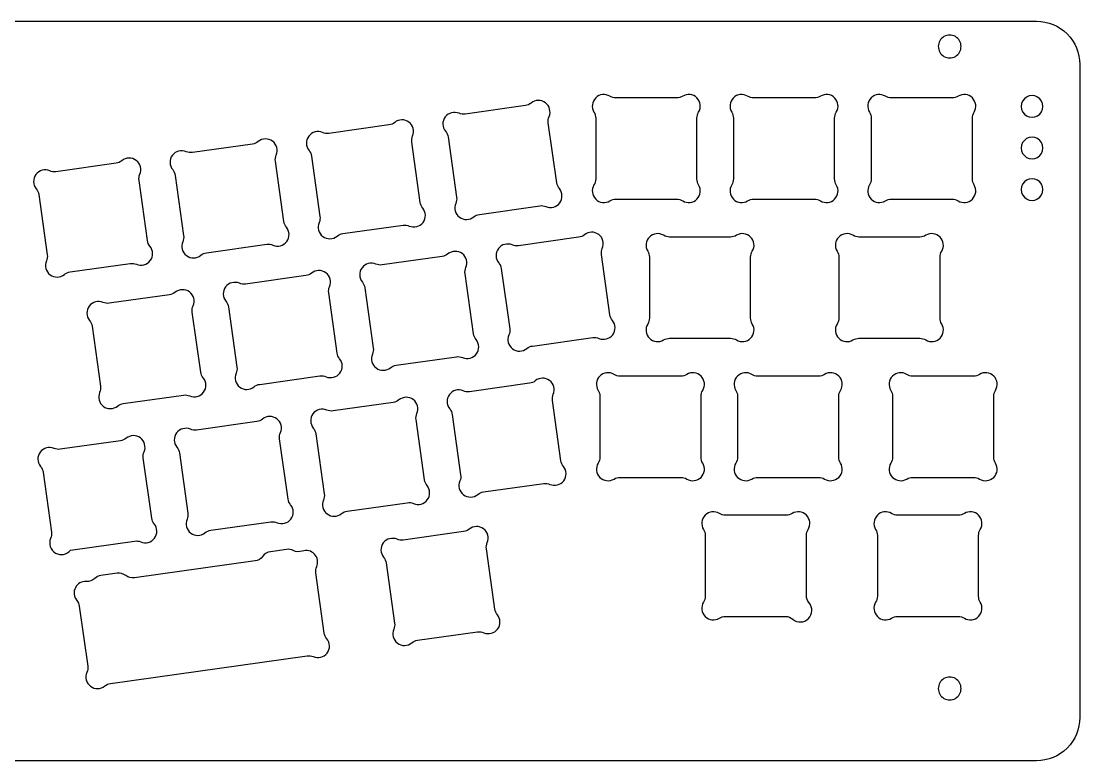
# Model space of a CAD drawing. Extents: x 270 to 563, y 355 to 458.
# Drawn here: x 416.4 to 562.8, y 355.3 to 457.6 of the extents above; entities that cross this region are included whole.
import ezdxf

# ---------------------------------------------------------------- set-up
doc = ezdxf.new("R2010")
doc.units = 0
doc.layers.add('Layer_1', color=7, linetype='CONTINUOUS')

msp = doc.modelspace()

# ---------------------------------------------------------------- linework, layer by layer
at = {"layer": 'Layer_1', "color": 1}
for points in [[(276.19267, 457.58314), (556.79966, 457.58314)], [(526.09368, 446.96783), (517.68366, 446.96783)], [(545.14567, 446.96783), (536.73567, 446.96783)], [(486.12215, 445.90873), (477.79603, 444.72374)], [(495.83868, 444.17275), (495.83868, 435.76081)], [(471.57436, 432.51981), (470.4087, 440.84891)], [(475.42276, 441.56265), (476.60809, 433.23723)], [(448.38877, 440.58581), (440.06149, 439.41544)], [(429.52457, 437.93546), (421.19541, 436.76415)], [(433.85181, 427.22786), (432.68158, 435.55675)], [(418.8168, 433.60709), (419.98757, 425.27953)], [(498.63374, 432.96573), (507.04561, 432.96573)], [(536.73567, 432.96713), (545.14567, 432.96713)], [(540.6686, 427.72763), (532.25673, 427.72763)], [(442.00958, 425.55235), (450.33685, 426.72272)], [(503.26866, 424.93268), (503.26866, 416.52072)], [(423.14455, 422.90082), (431.47264, 424.07122)], [(463.91455, 420.70865), (465.08474, 412.38022)], [(436.89179, 419.73341), (428.56254, 418.56275)], [(506.06361, 413.72553), (514.47837, 413.72553)], [(449.37656, 407.34965), (457.70403, 408.52005)], [(507.61656, 408.48613), (499.20577, 408.48613)], [(430.51235, 404.6994), (438.83955, 405.8691)], [(529.46167, 397.28047), (529.46167, 405.69109)], [(475.99681, 403.169), (477.16758, 394.841405)], [(448.97552, 402.19477), (440.64635, 401.02322)], [(453.30282, 391.48712), (452.13258, 399.81613)], [(430.10976, 399.54333), (421.78235, 398.3721)], [(518.25577, 394.485434), (526.66656, 394.485434)], [(539.68689, 394.485434), (548.09847, 394.485434)], [(480.32471, 392.462869), (488.65175, 393.633214)], [(522.19034, 389.245933), (513.77847, 389.245933)], [(545.99964, 389.245933), (537.5907, 389.245933)], [(510.98367, 386.450586), (510.98367, 378.041326)], [(448.7325, 382.923105), (432.041, 380.576873)], [(513.77902, 375.246533), (522.07429, 375.246533)], [(537.5907, 375.246533), (545.99964, 375.246533)], [(471.18556, 371.941043), (479.51363, 373.111504)], [(556.79966, 355.273396), (276.19267, 355.273396)]]:
    msp.add_lwpolyline(points, dxfattribs=at)
for points in [[(546.37468, 454.08314)], [(557.69168, 445.78914)], [(470.52503, 441.70192)], [(557.69168, 440.03914)], [(451.66145, 439.05993)], [(418.47033, 434.39512)], [(557.69168, 434.28914)], [(517.68366, 432.96713)], [(545.97424, 432.73375)], [(493.48593, 427.68726)], [(529.22828, 425.76114)], [(465.44053, 423.98119)], [(440.16444, 418.20748)], [(445.04958, 418.05725)], [(498.37718, 408.71954)], [(548.92709, 408.71955)], [(475.65032, 403.95705)], [(433.38265, 398.01788)], [(461.46063, 389.811422)], [(468.38342, 385.919988)], [(549.02808, 377.213046)], [(428.73974, 365.97508)], [(546.37468, 365.273395)]]:
    msp.add_lwpolyline(points, close=True, dxfattribs=at)
for points in [[(556.79966, 457.58314), (558.390961, 457.583143), (559.917087, 456.951003), (561.042307, 455.825784)], [(544.011516, 455.449011), (543.523877, 455.167163), (543.223857, 454.646372), (543.22466, 454.08314)], [(545.587824, 455.449011), (545.100184, 455.730859), (544.499156, 455.730859), (544.011516, 455.449011)], [(546.37468, 454.08314), (546.375483, 454.646372), (546.075463, 455.167163), (545.587824, 455.449011)], [(561.042307, 455.825784), (562.167528, 454.700566), (562.79967, 453.174441), (562.79967, 451.58314)], [(543.22466, 454.08314), (543.223857, 453.519908), (543.523877, 452.999117), (544.011516, 452.717269)], [(545.587824, 452.717269), (546.075463, 452.999117), (546.375483, 453.519908), (546.37468, 454.08314)], [(544.011516, 452.717269), (544.499156, 452.435421), (545.100184, 452.435421), (545.587824, 452.717269)], [(562.79967, 451.58314), (562.79967, 451.58314), (562.79967, 361.273395), (562.79967, 361.273395)], [(488.889341, 446.302547), (488.298066, 446.746501), (487.479599, 446.727485), (486.90958, 446.25655)], [(495.838651, 446.96784), (495.315821, 446.445007), (495.219338, 445.632023), (495.60527, 445.00134)], [(497.80515, 447.20123), (497.174465, 447.58716), (496.361481, 447.490672), (495.838651, 446.96784)], [(498.63374, 446.96783), (498.341318, 446.967831), (498.054579, 447.048601), (497.80515, 447.20123)], [(507.04561, 446.96783), (507.04561, 446.96783), (498.63374, 446.96783), (498.63374, 446.96783)], [(507.87418, 447.20123), (507.624757, 447.048604), (507.338025, 446.967835), (507.04561, 446.96783)], [(509.840679, 446.96784), (509.317849, 447.490672), (508.504865, 447.58716), (507.87418, 447.20123)], [(510.07406, 445.00134), (510.459993, 445.632023), (510.363509, 446.445007), (509.840679, 446.96784)], [(514.888635, 446.967766), (514.365827, 446.444935), (514.269351, 445.631972), (514.65527, 445.0013)], [(516.85509, 447.20122), (516.224401, 447.58711), (515.411442, 447.490597), (514.888635, 446.967766)], [(517.68366, 446.96783), (517.391246, 446.967832), (517.104514, 447.048598), (516.85509, 447.20122)], [(526.92225, 447.20122), (526.672826, 447.048598), (526.386094, 446.967832), (526.09368, 446.96783)], [(528.888719, 446.967778), (528.365906, 447.490612), (527.552939, 447.58712), (526.92225, 447.20122)], [(529.12208, 445.0013), (529.508006, 445.631974), (529.411531, 446.444944), (528.888719, 446.967778)], [(533.940604, 446.967803), (533.417782, 446.444964), (533.321309, 445.631978), (533.70725, 445.0013)], [(535.9071, 447.20122), (535.27641, 447.587141), (534.463427, 447.490642), (533.940604, 446.967803)], [(536.73567, 446.96783), (536.443256, 446.967832), (536.156524, 447.048598), (535.9071, 447.20122)], [(545.97424, 447.20122), (545.724816, 447.048598), (545.438084, 446.967832), (545.14567, 446.96783)], [(547.940736, 446.967803), (547.417913, 447.490642), (546.60493, 447.587141), (545.97424, 447.20122)], [(548.17409, 445.0013), (548.560031, 445.631978), (548.463558, 446.444964), (547.940736, 446.967803)], [(555.441672, 447.088183), (554.977569, 446.820233), (554.69167, 446.32504), (554.69167, 445.78914)], [(556.941678, 447.088183), (556.477574, 447.356133), (555.905776, 447.356133), (555.441672, 447.088183)], [(557.69168, 445.78914), (557.69168, 446.32504), (557.405781, 446.820233), (556.941678, 447.088183)], [(476.9428, 444.83807), (476.264012, 445.131304), (475.472706, 444.921216), (475.02876, 444.329902)], [(486.90958, 446.25655), (486.684147, 446.0703), (486.411652, 445.949935), (486.12215, 445.90873)], [(489.39746, 444.38855), (489.690682, 445.067316), (489.480617, 445.858594), (488.889341, 446.302547)], [(554.69167, 445.78914), (554.69167, 445.25324), (554.977569, 444.758047), (555.441672, 444.490097)], [(556.941678, 444.490097), (557.405781, 444.758047), (557.69168, 445.25324), (557.69168, 445.78914)], [(470.0214, 443.617132), (469.431154, 444.062474), (468.612628, 444.045362), (468.04151, 443.57574)], [(475.02876, 444.329902), (474.584815, 443.738588), (474.603882, 442.92009), (475.07488, 442.35009)], [(477.79603, 444.72374), (477.506518, 444.682537), (477.211251, 444.722102), (476.9428, 444.83807)], [(489.28313, 443.53533), (489.241929, 443.824838), (489.281494, 444.120102), (489.39746, 444.38855)], [(495.60527, 445.00134), (495.757903, 444.751912), (495.838676, 444.465173), (495.83868, 444.17275)], [(509.84067, 444.17275), (509.840668, 444.465171), (509.921434, 444.75191), (510.07406, 445.00134)], [(509.84067, 435.76081), (509.84067, 435.76081), (509.84067, 444.17275), (509.84067, 444.17275)], [(514.65527, 445.0013), (514.807906, 444.751866), (514.88868, 444.465119), (514.88868, 444.17269)], [(514.88868, 444.17269), (514.88868, 444.17269), (514.88868, 435.76228), (514.88868, 435.76228)], [(528.88866, 444.17269), (528.888663, 444.46512), (528.96944, 444.751868), (529.12208, 445.0013)], [(528.88866, 435.76228), (528.88866, 435.76228), (528.88866, 444.17269), (528.88866, 444.17269)], [(533.70725, 445.0013), (533.85989, 444.751868), (533.940667, 444.46512), (533.94067, 444.17269)], [(533.94067, 444.17269), (533.94067, 444.17269), (533.94067, 435.76228), (533.94067, 435.76228)], [(547.94067, 444.17269), (547.940673, 444.46512), (548.02145, 444.751868), (548.17409, 445.0013)], [(547.94067, 435.76228), (547.94067, 435.76228), (547.94067, 444.17269), (547.94067, 444.17269)], [(555.441672, 444.490097), (555.905776, 444.222147), (556.477574, 444.222147), (556.941678, 444.490097)], [(458.07143, 442.18008), (457.39331, 442.474838), (456.60154, 442.266539), (456.156262, 441.676237)], [(458.92434, 442.06382), (458.634755, 442.023283), (458.3396, 442.063516), (458.07143, 442.18008)], [(467.25331, 443.22975), (467.25331, 443.22975), (458.92434, 442.06382), (458.92434, 442.06382)], [(468.04151, 443.57574), (467.815655, 443.39002), (467.542894, 443.270288), (467.25331, 443.22975)], [(470.52503, 441.70192), (470.819857, 442.380004), (470.611647, 443.17179), (470.0214, 443.617132)], [(475.07488, 442.35009), (475.261153, 442.124661), (475.38154, 441.852161), (475.42276, 441.56265)], [(490.46785, 435.20997), (490.46785, 435.20997), (489.28313, 443.53533), (489.28313, 443.53533)], [(449.17682, 440.93227), (448.95106, 440.746406), (448.67835, 440.626511), (448.38877, 440.58581)], [(451.156678, 440.974833), (450.566169, 441.419821), (449.747659, 441.402225), (449.17682, 440.93227)], [(451.66145, 439.05993), (451.955868, 439.738187), (451.747186, 440.529844), (451.156678, 440.974833)], [(456.156262, 441.676237), (455.710984, 441.085935), (455.728194, 440.267405), (456.19789, 439.69634)], [(470.4087, 440.84891), (470.368166, 441.138534), (470.408424, 441.433726), (470.52503, 441.70192)], [(555.441672, 441.338183), (554.977569, 441.070233), (554.69167, 440.57504), (554.69167, 440.03914)], [(556.941678, 441.338183), (556.477574, 441.606133), (555.905776, 441.606133), (555.441672, 441.338183)], [(557.69168, 440.03914), (557.69168, 440.57504), (557.405781, 441.070233), (556.941678, 441.338183)], [(439.2085, 439.53124), (438.530253, 439.825614), (437.738636, 439.61692), (437.293666, 439.026431)], [(440.06149, 439.41544), (439.771921, 439.374744), (439.476739, 439.414817), (439.2085, 439.53124)], [(456.19789, 439.69634), (456.383658, 439.470477), (456.503425, 439.197689), (456.54398, 438.90807)], [(554.69167, 440.03914), (554.69167, 439.50324), (554.977569, 439.008047), (555.441672, 438.740097)], [(556.941678, 438.740097), (557.405781, 439.008047), (557.69168, 439.50324), (557.69168, 440.03914)], [(430.31266, 438.28203), (430.086901, 438.09612), (429.814175, 437.976186), (429.52457, 437.93546)], [(432.2926, 438.324767), (431.702036, 438.76975), (430.883474, 438.752081), (430.31266, 438.28203)], [(432.79743, 436.40979), (433.091876, 437.08808), (432.883165, 437.879785), (432.2926, 438.324767)], [(437.293666, 439.026431), (436.848696, 438.435943), (436.866276, 437.617468), (437.33619, 437.04663)], [(451.54561, 438.20691), (451.504921, 438.496492), (451.545008, 438.791686), (451.66145, 439.05993)], [(452.71575, 429.87957), (452.71575, 429.87957), (451.54561, 438.20691), (451.54561, 438.20691)], [(456.54398, 438.90807), (456.54398, 438.90807), (457.71024, 430.57901), (457.71024, 430.57901)], [(555.441672, 438.740097), (555.905776, 438.472147), (556.477574, 438.472147), (556.941678, 438.740097)], [(418.427669, 436.374884), (417.982757, 435.784371), (418.000394, 434.965919), (418.47033, 434.39512)], [(420.34242, 436.87987), (419.664155, 437.174162), (418.87258, 436.965396), (418.427669, 436.374884)], [(421.19541, 436.76415), (420.905849, 436.723429), (420.610666, 436.763474), (420.34242, 436.87987)], [(432.68158, 435.55675), (432.64089, 435.84634), (432.680981, 436.141541), (432.79743, 436.40979)], [(437.33619, 437.04663), (437.522034, 436.820867), (437.641912, 436.548161), (437.6826, 436.25859)], [(437.6826, 436.25859), (437.6826, 436.25859), (438.85273, 427.93126), (438.85273, 427.93126)], [(490.81562, 434.42256), (490.629391, 434.647993), (490.509044, 434.920481), (490.46785, 435.20997)], [(495.60527, 434.93222), (495.219348, 434.301537), (495.315836, 433.488561), (495.838664, 432.965734)], [(495.83868, 435.76081), (495.838676, 435.468387), (495.757903, 435.181648), (495.60527, 434.93222)], [(509.840666, 432.965734), (510.363494, 433.488561), (510.459982, 434.301537), (510.07406, 434.93222)], [(510.07406, 434.93222), (509.921434, 435.18165), (509.840668, 435.468389), (509.84067, 435.76081)], [(514.65527, 434.93367), (514.269351, 434.302998), (514.365827, 433.490035), (514.888635, 432.967204)], [(514.88868, 435.76228), (514.88868, 435.469851), (514.807906, 435.183104), (514.65527, 434.93367)], [(529.12208, 434.93367), (528.96944, 435.183102), (528.888663, 435.46985), (528.88866, 435.76228)], [(528.888719, 432.967192), (529.411531, 433.490026), (529.508006, 434.302996), (529.12208, 434.93367)], [(533.70725, 434.93367), (533.321309, 434.302992), (533.417782, 433.490006), (533.940604, 432.967167)], [(533.94067, 435.76228), (533.940667, 435.46985), (533.85989, 435.183102), (533.70725, 434.93367)], [(548.17409, 434.93367), (548.02145, 435.183102), (547.940673, 435.46985), (547.94067, 435.76228)], [(547.940736, 432.967167), (548.463558, 433.490006), (548.560031, 434.302992), (548.17409, 434.93367)], [(555.441672, 435.588183), (554.977569, 435.320233), (554.69167, 434.82504), (554.69167, 434.28914)], [(556.941678, 435.588183), (556.477574, 435.856133), (555.905776, 435.856133), (555.441672, 435.588183)], [(557.69168, 434.28914), (557.69168, 434.82504), (557.405781, 435.320233), (556.941678, 435.588183)], [(418.47033, 434.39512), (418.656194, 434.169367), (418.776093, 433.896664), (418.8168, 433.60709)], [(490.861561, 432.442841), (491.305509, 433.034096), (491.286516, 433.852535), (490.81562, 434.42256)], [(554.69167, 434.28914), (554.69167, 433.75324), (554.977569, 433.258047), (555.441672, 432.990097)], [(556.941678, 432.990097), (557.405781, 433.258047), (557.69168, 433.75324), (557.69168, 434.28914)], [(471.92034, 431.73157), (471.734617, 431.957437), (471.614888, 432.230213), (471.57436, 432.51981)], [(476.49384, 432.38408), (476.200697, 431.705305), (476.410821, 430.914072), (477.002108, 430.470171)], [(476.60809, 433.23723), (476.649303, 432.947752), (476.609766, 432.652515), (476.49384, 432.38408)], [(479.76927, 430.8641), (479.76927, 430.8641), (488.09438, 432.04903), (488.09438, 432.04903)], [(488.09438, 432.04903), (488.38389, 432.090239), (488.679157, 432.050681), (488.94761, 431.93472)], [(488.94761, 431.93472), (489.626364, 431.641523), (490.417614, 431.851587), (490.861561, 432.442841)], [(495.838664, 432.965734), (496.361491, 432.442906), (497.174467, 432.346418), (497.80515, 432.73234)], [(497.80515, 432.73234), (498.05458, 432.884966), (498.341319, 432.965732), (498.63374, 432.96573)], [(507.04561, 432.96573), (507.338024, 432.965728), (507.624756, 432.884962), (507.87418, 432.73234)], [(507.87418, 432.73234), (508.504863, 432.346418), (509.317839, 432.442906), (509.840666, 432.965734)], [(514.888635, 432.967204), (515.411442, 432.444373), (516.224401, 432.34786), (516.85509, 432.73375)], [(516.85509, 432.73375), (517.104515, 432.886369), (517.391247, 432.967131), (517.68366, 432.96713)], [(517.68366, 432.96713), (517.68366, 432.96713), (526.09368, 432.96713), (526.09368, 432.96713)], [(526.09368, 432.96713), (526.386093, 432.967131), (526.672825, 432.886369), (526.92225, 432.73375)], [(526.92225, 432.73375), (527.552939, 432.34785), (528.365906, 432.444358), (528.888719, 432.967192)], [(533.940604, 432.967167), (534.463427, 432.444328), (535.27641, 432.347829), (535.9071, 432.73375)], [(535.9071, 432.73375), (536.156525, 432.886369), (536.443257, 432.967131), (536.73567, 432.96713)], [(545.14567, 432.96713), (545.438083, 432.967131), (545.724815, 432.886369), (545.97424, 432.73375)], [(545.97424, 432.73375), (546.60493, 432.347829), (547.417913, 432.444328), (547.940736, 432.967167)], [(555.441672, 432.990097), (555.905776, 432.722147), (556.477574, 432.722147), (556.941678, 432.990097)], [(457.71024, 430.57901), (457.750791, 430.289414), (457.710565, 429.994244), (457.594, 429.72606)], [(471.961782, 429.751759), (472.407068, 430.342001), (472.389935, 431.160478), (471.92034, 431.73157)], [(477.002108, 430.470171), (477.593395, 430.02627), (478.411831, 430.045324), (478.98182, 430.51626)], [(478.98182, 430.51626), (479.207256, 430.70252), (479.479759, 430.822893), (479.76927, 430.8641)], [(453.06216, 429.09153), (452.876316, 429.317293), (452.756438, 429.589999), (452.71575, 429.87957)], [(453.104669, 427.111742), (453.549637, 427.702224), (453.532063, 428.520691), (453.06216, 429.09153)], [(457.594, 429.72606), (457.29927, 429.047971), (457.507544, 428.256248), (458.097793, 427.810965)], [(460.86581, 428.19841), (460.86581, 428.19841), (469.19379, 429.36423), (469.19379, 429.36423)], [(469.19379, 429.36423), (469.483371, 429.404768), (469.778522, 429.364539), (470.04669, 429.24798)], [(470.04669, 429.24798), (470.724775, 428.953248), (471.516496, 429.161516), (471.961782, 429.751759)], [(438.85273, 427.93126), (438.893422, 427.641679), (438.853339, 427.346485), (438.7369, 427.07824)], [(458.097793, 427.810965), (458.688042, 427.365682), (459.506522, 427.382824), (460.07761, 427.85243)], [(460.07761, 427.85243), (460.303466, 428.038146), (460.576227, 428.157875), (460.86581, 428.19841)], [(493.48593, 427.68726), (493.48593, 427.68726), (485.1574, 426.5168), (485.1574, 426.5168)], [(494.27394, 428.03367), (494.048186, 427.847831), (493.77549, 427.727954), (493.48593, 427.68726)], [(496.253866, 428.076073), (495.663381, 428.521144), (494.844829, 428.503613), (494.27394, 428.03367)], [(496.7584, 426.16104), (497.052939, 426.839279), (496.844351, 427.631002), (496.253866, 428.076073)], [(503.268751, 427.727698), (502.745914, 427.204888), (502.649403, 426.391921), (503.0353, 425.76123)], [(505.23523, 427.96105), (504.604558, 428.346979), (503.791587, 428.250508), (503.268751, 427.727698)], [(506.06385, 427.72763), (505.771416, 427.727631), (505.484665, 427.808408), (505.23523, 427.96105)], [(514.47472, 427.72763), (514.47472, 427.72763), (506.06385, 427.72763), (506.06385, 427.72763)], [(515.30326, 427.96101), (515.053844, 427.808397), (514.767123, 427.727634), (514.47472, 427.72763)], [(517.269753, 427.727575), (516.746935, 428.250419), (515.933953, 428.346925), (515.30326, 427.96101)], [(517.50309, 425.76107), (517.889037, 426.391744), (517.792572, 427.204731), (517.269753, 427.727575)], [(529.461661, 427.72764), (528.938831, 427.204807), (528.842348, 426.391823), (529.22828, 425.76114)], [(531.42816, 427.96103), (530.797475, 428.34696), (529.984491, 428.250472), (529.461661, 427.72764)], [(532.25673, 427.72763), (531.964315, 427.727635), (531.677583, 427.808404), (531.42816, 427.96103)], [(541.49717, 427.96103), (541.247747, 427.808404), (540.961015, 427.727635), (540.6686, 427.72763)], [(543.463671, 427.727658), (542.940836, 428.250485), (542.127851, 428.346965), (541.49717, 427.96103)], [(543.69707, 425.76116), (544.082997, 426.391846), (543.986506, 427.20483), (543.463671, 427.727658)], [(434.19817, 426.43988), (434.012354, 426.665631), (433.892494, 426.938315), (433.85181, 427.22786)], [(434.240567, 424.460075), (434.685576, 425.050535), (434.668048, 425.869012), (434.19817, 426.43988)], [(438.7369, 427.07824), (438.442482, 426.399983), (438.651164, 425.608326), (439.241673, 425.163337)], [(450.33685, 426.72272), (450.626421, 426.763421), (450.921608, 426.723351), (451.18985, 426.60693)], [(451.18985, 426.60693), (451.868094, 426.312564), (452.659702, 426.521259), (453.104669, 427.111742)], [(482.389554, 426.12769), (481.944603, 425.537144), (481.962262, 424.718626), (482.43227, 424.14782)], [(484.30444, 426.63259), (483.626159, 426.926972), (482.834506, 426.718236), (482.389554, 426.12769)], [(485.1574, 426.5168), (484.867842, 426.476106), (484.57267, 426.516176), (484.30444, 426.63259)], [(496.64244, 425.3079), (496.601766, 425.597532), (496.641895, 425.892772), (496.7584, 426.16104)], [(419.98757, 425.27953), (420.028276, 424.989976), (419.98822, 424.694804), (419.87182, 424.42657)], [(439.241673, 425.163337), (439.832181, 424.718349), (440.650691, 424.735945), (441.22153, 425.2059)], [(441.22153, 425.2059), (441.447291, 425.39176), (441.720002, 425.511652), (442.00958, 425.55235)], [(474.62084, 425.03596), (474.62084, 425.03596), (466.29355, 423.86541), (466.29355, 423.86541)], [(475.40886, 425.38242), (475.183109, 425.196561), (474.910409, 425.076666), (474.62084, 425.03596)], [(477.388669, 425.425042), (476.798156, 425.869988), (475.979676, 425.852368), (475.40886, 425.38242)], [(477.89356, 423.51022), (478.18791, 424.188482), (477.979181, 424.980096), (477.388669, 425.425042)], [(497.81197, 416.9798), (497.81197, 416.9798), (496.64244, 425.3079), (496.64244, 425.3079)], [(503.0353, 425.76123), (503.187908, 425.511809), (503.268664, 425.225084), (503.26866, 424.93268)], [(517.26967, 424.93245), (517.269671, 425.224884), (517.350448, 425.511635), (517.50309, 425.76107)], [(517.26967, 416.52438), (517.26967, 416.52438), (517.26967, 424.93245), (517.26967, 424.93245)], [(529.22828, 425.76114), (529.380906, 425.51171), (529.461672, 425.224971), (529.46167, 424.93255)], [(529.46167, 424.93255), (529.46167, 424.93255), (529.46167, 416.52095), (529.46167, 416.52095)], [(543.46368, 424.93257), (543.463678, 425.224991), (543.544444, 425.51173), (543.69707, 425.76116)], [(543.46368, 416.52061), (543.46368, 416.52061), (543.46368, 424.93257), (543.46368, 424.93257)], [(419.87182, 424.42657), (419.577496, 423.748315), (419.78623, 422.956727), (420.376728, 422.51179)], [(431.47264, 424.07122), (431.762234, 424.11192), (432.057443, 424.071836), (432.3257, 423.95539)], [(432.3257, 423.95539), (433.003928, 423.660972), (433.795559, 423.869615), (434.240567, 424.460075)], [(458.524781, 422.773538), (457.934282, 423.218595), (457.115727, 423.201042), (456.54485, 422.73108)], [(463.525746, 423.4764), (463.080777, 422.885942), (463.09832, 422.067499), (463.56818, 421.49665)], [(465.44053, 423.98119), (464.762301, 424.275541), (463.970715, 424.066857), (463.525746, 423.4764)], [(466.29355, 423.86541), (466.003973, 423.824702), (465.708779, 423.864768), (465.44053, 423.98119)], [(477.7778, 422.65722), (477.737089, 422.946788), (477.777149, 423.241975), (477.89356, 423.51022)], [(482.43227, 424.14782), (482.618167, 423.922054), (482.738088, 423.649324), (482.7788, 423.35972)], [(482.7788, 423.35972), (482.7788, 423.35972), (483.94958, 415.03111), (483.94958, 415.03111)], [(420.376728, 422.51179), (420.967225, 422.066854), (421.785683, 422.084461), (422.3565, 422.55438)], [(422.3565, 422.55438), (422.582262, 422.740237), (422.854973, 422.860125), (423.14455, 422.90082)], [(455.75681, 422.38465), (455.75681, 422.38465), (447.42835, 421.21419), (447.42835, 421.21419)], [(456.54485, 422.73108), (456.31909, 422.545229), (456.046383, 422.425344), (455.75681, 422.38465)], [(459.02936, 420.85851), (459.323886, 421.536758), (459.11528, 422.32848), (458.524781, 422.773538)], [(478.94854, 414.32983), (478.94854, 414.32983), (477.7778, 422.65722), (477.7778, 422.65722)], [(439.659701, 420.122406), (439.069194, 420.567407), (438.250676, 420.549818), (437.67983, 420.07986)], [(444.660612, 420.825117), (444.215658, 420.23463), (444.233244, 419.41617), (444.70315, 418.84534)], [(446.57541, 421.32997), (445.897163, 421.624315), (445.105566, 421.415604), (444.660612, 420.825117)], [(447.42835, 421.21419), (447.1388, 421.173497), (446.843635, 421.213563), (446.57541, 421.32997)], [(458.91341, 420.0054), (458.872738, 420.295022), (458.912864, 420.59025), (459.02936, 420.85851)], [(463.56818, 421.49665), (463.754003, 421.270894), (463.873866, 420.998203), (463.91455, 420.70865)], [(427.70953, 418.67855), (427.031221, 418.972961), (426.239525, 418.764207), (425.794575, 418.173614)], [(437.67983, 420.07986), (437.454072, 419.894001), (437.181365, 419.77411), (436.89179, 419.73341)], [(440.16444, 418.20748), (440.458878, 418.885736), (440.250209, 419.677405), (439.659701, 420.122406)], [(444.70315, 418.84534), (444.88901, 418.619566), (445.008895, 418.34684), (445.04958, 418.05725)], [(460.08299, 411.67683), (460.08299, 411.67683), (458.91341, 420.0054), (458.91341, 420.0054)], [(425.794575, 418.173614), (425.349624, 417.583021), (425.367342, 416.764457), (425.83743, 416.19367)], [(428.56254, 418.56275), (428.272965, 418.52205), (427.977775, 418.562123), (427.70953, 418.67855)], [(440.04859, 417.35443), (440.007898, 417.644023), (440.047989, 417.939228), (440.16444, 418.20748)], [(441.2188, 409.02569), (441.2188, 409.02569), (440.04859, 417.35443), (440.04859, 417.35443)], [(445.04958, 418.05725), (445.04958, 418.05725), (446.21976, 409.72862), (446.21976, 409.72862)], [(425.83743, 416.19367), (426.023358, 415.967917), (426.14331, 415.69519), (426.18405, 415.40558)], [(498.15831, 416.19176), (497.972491, 416.41753), (497.852638, 416.690236), (497.81197, 416.9798)], [(498.200711, 414.212084), (498.64565, 414.802519), (498.628122, 415.620917), (498.15831, 416.19176)], [(503.26866, 416.52072), (503.268662, 416.228287), (503.187888, 415.941536), (503.03525, 415.6921)], [(517.50377, 415.69462), (517.350687, 415.944316), (517.269666, 416.231494), (517.26967, 416.52438)], [(529.46167, 416.52095), (529.461668, 416.228484), (529.380873, 415.941703), (529.2282, 415.69225)], [(543.69707, 415.69202), (543.544444, 415.94145), (543.463678, 416.228189), (543.46368, 416.52061)], [(426.18405, 415.40558), (426.18405, 415.40558), (427.3554, 407.07811), (427.3554, 407.07811)], [(483.94958, 415.03111), (483.990288, 414.741533), (483.950222, 414.446339), (483.8338, 414.17809)], [(503.03525, 415.6921), (502.649311, 415.061428), (502.745777, 414.248449), (503.26859, 413.725607)], [(517.27206, 413.727956), (517.794429, 414.251228), (517.89022, 415.064273), (517.50377, 415.69462)], [(529.2282, 415.69225), (528.842222, 415.061595), (528.938646, 414.248604), (529.461438, 413.725733)], [(543.463676, 413.725534), (543.986504, 414.248361), (544.082992, 415.061337), (543.69707, 415.69202)], [(479.29503, 413.54179), (479.109157, 413.767544), (478.989251, 414.040251), (478.94854, 414.32983)], [(479.337738, 411.562014), (479.782642, 412.15254), (479.764986, 412.971), (479.29503, 413.54179)], [(483.8338, 414.17809), (483.539441, 413.499826), (483.748166, 412.708205), (484.338681, 412.263255)], [(487.10654, 412.65236), (487.10654, 412.65236), (495.4331, 413.82295), (495.4331, 413.82295)], [(495.4331, 413.82295), (495.722638, 413.863658), (496.017795, 413.823613), (496.28602, 413.70723)], [(496.28602, 413.70723), (496.964238, 413.412942), (497.755771, 413.621648), (498.200711, 414.212084)], [(503.26859, 413.725607), (503.791403, 413.202766), (504.604377, 413.106255), (505.23507, 413.49216)], [(505.23507, 413.49216), (505.484487, 413.64477), (505.771208, 413.725529), (506.06361, 413.72553)], [(514.47837, 413.72553), (514.770329, 413.725532), (515.056634, 413.645021), (515.3058, 413.49285)], [(515.3058, 413.49285), (515.936814, 413.107489), (516.749692, 413.204685), (517.27206, 413.727956)], [(529.461438, 413.725733), (529.98423, 413.202863), (530.797207, 413.106316), (531.42792, 413.4922)], [(531.42792, 413.4922), (531.677327, 413.644787), (531.964029, 413.725532), (532.25641, 413.72553)], [(532.25641, 413.72553), (532.25641, 413.72553), (540.6686, 413.72553), (540.6686, 413.72553)], [(540.6686, 413.72553), (540.961021, 413.725532), (541.24776, 413.644766), (541.49719, 413.49214)], [(541.49719, 413.49214), (542.127873, 413.106218), (542.940849, 413.202706), (543.463676, 413.725534)], [(460.42932, 410.88878), (460.243503, 411.114554), (460.123653, 411.387264), (460.08299, 411.67683)], [(464.96887, 411.52715), (464.674396, 410.84886), (464.883089, 410.057136), (465.473656, 409.612137)], [(465.08474, 412.38022), (465.125429, 412.090619), (465.085331, 411.795406), (464.96887, 411.52715)], [(477.42298, 411.057), (478.101253, 410.76271), (478.892834, 410.971488), (479.337738, 411.562014)], [(484.338681, 412.263255), (484.929196, 411.818304), (485.747683, 411.835926), (486.3185, 412.30588)], [(486.3185, 412.30588), (486.544255, 412.491749), (486.816962, 412.611651), (487.10654, 412.65236)], [(460.471698, 408.909073), (460.916661, 409.499509), (460.899142, 410.317926), (460.42932, 410.88878)], [(467.45362, 409.65486), (467.679371, 409.840762), (467.952087, 409.960692), (468.24168, 410.00142)], [(468.24168, 410.00142), (468.24168, 410.00142), (476.57003, 411.1727), (476.57003, 411.1727)], [(476.57003, 411.1727), (476.859576, 411.21342), (477.154744, 411.173382), (477.42298, 411.057)], [(441.56518, 408.23767), (441.37935, 408.46343), (441.259483, 408.736129), (441.2188, 409.02569)], [(446.10391, 408.87559), (445.809463, 408.197333), (446.018128, 407.405657), (446.608639, 406.960651)], [(446.21976, 409.72862), (446.260448, 409.439034), (446.220357, 409.143836), (446.10391, 408.87559)], [(457.70403, 408.52005), (457.993576, 408.560744), (458.288737, 408.520682), (458.55696, 408.40428)], [(458.55696, 408.40428), (459.235177, 408.109953), (460.026735, 408.318636), (460.471698, 408.909073)], [(465.473656, 409.612137), (466.064222, 409.167138), (466.882799, 409.184801), (467.45362, 409.65486)], [(498.37718, 408.71954), (497.746499, 409.105486), (496.933506, 409.00901), (496.410666, 408.48618)], [(499.20577, 408.48613), (498.913347, 408.486134), (498.626608, 408.566907), (498.37718, 408.71954)], [(508.44515, 408.71954), (508.195722, 408.566907), (507.908983, 408.486134), (507.61656, 408.48613)], [(510.411664, 408.48618), (509.888824, 409.00901), (509.075831, 409.105486), (508.44515, 408.71954)], [(517.42718, 408.71954), (516.796499, 409.105486), (515.983506, 409.00901), (515.460666, 408.48618)], [(518.25577, 408.48613), (517.963347, 408.486134), (517.676608, 408.566907), (517.42718, 408.71954)], [(527.49515, 408.71954), (527.245722, 408.566907), (526.958983, 408.486134), (526.66656, 408.48613)], [(529.461664, 408.48618), (528.938824, 409.00901), (528.125831, 409.105486), (527.49515, 408.71954)], [(538.85824, 408.71955), (538.227572, 409.105464), (537.414616, 409.008991), (536.891785, 408.486191)], [(539.68689, 408.48613), (539.394446, 408.486126), (539.107684, 408.566903), (538.85824, 408.71955)], [(548.92709, 408.71955), (548.677655, 408.566908), (548.390904, 408.486131), (548.09847, 408.48613)], [(550.893585, 408.486228), (550.370739, 409.009036), (549.557759, 409.105495), (548.92709, 408.71955)], [(427.3554, 407.07811), (427.396123, 406.788584), (427.356099, 406.493435), (427.23974, 406.22521)], [(441.607576, 406.257801), (442.052619, 406.848274), (442.035091, 407.66679), (441.56518, 408.23767)], [(448.58852, 407.0032), (448.814278, 407.189059), (449.086985, 407.30895), (449.37656, 407.34965)], [(486.70469, 407.49636), (486.70469, 407.49636), (478.37565, 406.32591), (478.37565, 406.32591)], [(487.49277, 407.84281), (487.267001, 407.656945), (486.994279, 407.537053), (486.70469, 407.49636)], [(489.472689, 407.885328), (488.882179, 408.330362), (488.063631, 408.312784), (487.49277, 407.84281)], [(489.97734, 405.97033), (490.271835, 406.648586), (490.0632, 407.440293), (489.472689, 407.885328)], [(496.410666, 408.48618), (495.887826, 407.96335), (495.791336, 407.150358), (496.17727, 406.51967)], [(510.64506, 406.51967), (511.030994, 407.150358), (510.934504, 407.96335), (510.411664, 408.48618)], [(515.460666, 408.48618), (514.937826, 407.96335), (514.841336, 407.150358), (515.22727, 406.51967)], [(526.66656, 408.48613), (526.66656, 408.48613), (518.25577, 408.48613), (518.25577, 408.48613)], [(529.69506, 406.51967), (530.080994, 407.150358), (529.984504, 407.96335), (529.461664, 408.48618)], [(536.891785, 408.486191), (536.368955, 407.963391), (536.272433, 407.150441), (536.65831, 406.51975)], [(548.09847, 408.48613), (548.09847, 408.48613), (539.68689, 408.48613), (539.68689, 408.48613)], [(551.12705, 406.51975), (551.512949, 407.150447), (551.416431, 407.96342), (550.893585, 408.486228)], [(427.23974, 406.22521), (426.945521, 405.546985), (427.154277, 404.755494), (427.744719, 404.310598)], [(438.83955, 405.8691), (439.129154, 405.90978), (439.424367, 405.869672), (439.69262, 405.7532)], [(439.69262, 405.7532), (440.370853, 405.458717), (441.162533, 405.667329), (441.607576, 406.257801)], [(446.608639, 406.960651), (447.199149, 406.515646), (448.017673, 406.533236), (448.58852, 407.0032)], [(470.607776, 405.233759), (470.017344, 405.678764), (469.198897, 405.661269), (468.62802, 405.19144)], [(475.607685, 405.936936), (475.162702, 405.346405), (475.180328, 404.527877), (475.65032, 403.95705)], [(477.52261, 406.44174), (476.844339, 406.736164), (476.052668, 406.527467), (475.607685, 405.936936)], [(478.37565, 406.32591), (478.086062, 406.285214), (477.790861, 406.325298), (477.52261, 406.44174)], [(489.86143, 405.11729), (489.820759, 405.406885), (489.860871, 405.702087), (489.97734, 405.97033)], [(496.17727, 406.51967), (496.329894, 406.270243), (496.41066, 405.983507), (496.41066, 405.69109)], [(496.41066, 405.69109), (496.41066, 405.69109), (496.41066, 397.28047), (496.41066, 397.28047)], [(510.41167, 405.69109), (510.41167, 405.983507), (510.492436, 406.270243), (510.64506, 406.51967)], [(510.41167, 397.28047), (510.41167, 397.28047), (510.41167, 405.69109), (510.41167, 405.69109)], [(515.22727, 406.51967), (515.379894, 406.270243), (515.46066, 405.983507), (515.46066, 405.69109)], [(515.46066, 405.69109), (515.46066, 405.69109), (515.46066, 397.28047), (515.46066, 397.28047)], [(529.46167, 405.69109), (529.46167, 405.983507), (529.542436, 406.270243), (529.69506, 406.51967)], [(536.65831, 406.51975), (536.810918, 406.270329), (536.891674, 405.983604), (536.89167, 405.6912)], [(536.89167, 405.6912), (536.89167, 405.6912), (536.89167, 397.28037), (536.89167, 397.28037)], [(550.89366, 405.6912), (550.893665, 405.983607), (550.974431, 406.270332), (551.12705, 406.51975)], [(550.89366, 397.28037), (550.89366, 397.28037), (550.89366, 405.6912), (550.89366, 405.6912)], [(427.744719, 404.310598), (428.335162, 403.865703), (429.153532, 403.883261), (429.72435, 404.35307)], [(429.72435, 404.35307), (429.95011, 404.538879), (430.222801, 404.658728), (430.51235, 404.6994)], [(467.84002, 404.84513), (467.84002, 404.84513), (459.51269, 403.67559), (459.51269, 403.67559)], [(468.62802, 405.19144), (468.402257, 405.005638), (468.129567, 404.885796), (467.84002, 404.84513)], [(471.11245, 403.31894), (471.406845, 403.997153), (471.198209, 404.788753), (470.607776, 405.233759)], [(491.03099, 396.789802), (491.03099, 396.789802), (489.86143, 405.11729), (489.86143, 405.11729)], [(451.743599, 402.584196), (451.153006, 403.029181), (450.334414, 403.01148), (449.76361, 402.54138)], [(456.744696, 403.286854), (456.299662, 402.696365), (456.317213, 401.87784), (456.78715, 401.30697)], [(458.65966, 403.79149), (457.981417, 404.08597), (457.18973, 403.877343), (456.744696, 403.286854)], [(459.51269, 403.67559), (459.223099, 403.634918), (458.927901, 403.675026), (458.65966, 403.79149)], [(470.99662, 402.46592), (470.955928, 402.755501), (470.996011, 403.050695), (471.11245, 403.31894)], [(475.65032, 403.95705), (475.836195, 403.731294), (475.9561, 403.458583), (475.99681, 403.169)], [(439.79338, 401.13891), (439.115114, 401.433183), (438.32355, 401.224403), (437.878652, 400.63389)], [(449.76361, 402.54138), (449.537856, 402.355455), (449.265129, 402.235507), (448.97552, 402.19477)], [(452.24844, 400.66917), (452.542909, 401.347476), (452.334191, 402.139211), (451.743599, 402.584196)], [(456.78715, 401.30697), (456.973006, 401.081201), (457.092891, 400.808483), (457.13358, 400.5189)], [(472.16672, 394.139013), (472.16672, 394.139013), (470.99662, 402.46592), (470.99662, 402.46592)], [(430.89779, 399.88988), (430.672046, 399.703987), (430.399342, 399.584061), (430.10976, 399.54333)], [(432.877607, 399.932675), (432.287054, 400.377576), (431.468567, 400.359884), (430.89779, 399.88988)], [(433.38265, 398.01788), (433.676953, 398.696169), (433.468161, 399.487774), (432.877607, 399.932675)], [(437.878652, 400.63389), (437.433753, 400.043376), (437.451396, 399.224932), (437.92133, 398.65414)], [(440.64635, 401.02322), (440.356798, 400.982493), (440.061623, 401.022528), (439.79338, 401.13891)], [(452.13258, 399.81613), (452.091893, 400.10572), (452.131988, 400.400922), (452.24844, 400.66917)], [(457.13358, 400.5189), (457.13358, 400.5189), (458.30377, 392.190306), (458.30377, 392.190306)], [(420.92938, 398.4878), (420.251112, 398.782079), (419.459542, 398.5733), (419.014641, 397.982782)], [(421.78235, 398.3721), (421.492797, 398.331376), (421.197622, 398.371415), (420.92938, 398.4878)], [(437.92133, 398.65414), (438.107192, 398.42839), (438.227091, 398.15569), (438.2678, 397.86612)], [(419.014641, 397.982782), (418.569741, 397.392264), (418.587388, 396.573814), (419.05733, 396.003023)], [(433.26695, 397.16489), (433.226222, 397.454449), (433.266261, 397.749632), (433.38265, 398.01788)], [(434.43836, 388.836212), (434.43836, 388.836212), (433.26695, 397.16489), (433.26695, 397.16489)], [(438.2678, 397.86612), (438.2678, 397.86612), (439.43856, 389.538742), (439.43856, 389.538742)], [(491.37728, 396.001822), (491.191489, 396.227581), (491.071654, 396.500265), (491.03099, 396.789802)], [(496.41066, 397.28047), (496.41066, 396.988054), (496.329893, 396.70132), (496.17727, 396.451894)], [(510.64506, 396.451894), (510.492437, 396.70132), (510.41167, 396.988054), (510.41167, 397.28047)], [(515.46066, 397.28047), (515.46066, 396.988054), (515.379893, 396.70132), (515.22727, 396.451894)], [(529.69506, 396.451894), (529.542437, 396.70132), (529.46167, 396.988054), (529.46167, 397.28047)], [(536.89167, 397.28037), (536.891674, 396.987966), (536.810918, 396.701241), (536.65831, 396.45182)], [(551.12705, 396.45182), (550.974431, 396.701238), (550.893665, 396.987963), (550.89366, 397.28037)], [(419.05733, 396.003023), (419.243192, 395.777273), (419.363091, 395.504574), (419.4038, 395.215004)], [(491.419586, 394.02207), (491.864593, 394.612499), (491.847103, 395.430942), (491.37728, 396.001822)], [(496.17727, 396.451894), (495.791344, 395.821206), (495.887838, 395.008221), (496.410676, 394.485395)], [(510.411654, 394.485395), (510.934492, 395.008221), (511.030986, 395.821206), (510.64506, 396.451894)], [(515.22727, 396.451894), (514.841344, 395.821206), (514.937838, 395.008221), (515.460676, 394.485395)], [(529.461654, 394.485395), (529.984492, 395.008221), (530.080986, 395.821206), (529.69506, 396.451894)], [(536.65831, 396.45182), (536.272424, 395.821129), (536.368941, 395.008172), (536.891774, 394.485367)], [(550.893596, 394.48533), (551.416445, 395.008143), (551.512959, 395.821123), (551.12705, 396.45182)], [(419.4038, 395.215004), (419.4038, 395.215004), (420.57453, 386.887667), (420.57453, 386.887667)], [(472.51317, 393.350935), (472.327305, 393.576704), (472.207413, 393.849425), (472.16672, 394.139013)], [(477.05186, 393.988486), (476.757551, 393.310217), (476.966313, 392.518626), (477.556834, 392.073708)], [(477.16758, 394.841405), (477.208288, 394.551867), (477.168243, 394.256711), (477.05186, 393.988486)], [(489.50477, 393.517403), (490.18298, 393.223008), (490.974579, 393.431641), (491.419586, 394.02207)], [(496.410676, 394.485395), (496.933513, 393.962568), (497.7465, 393.866092), (498.37718, 394.252032)], [(498.37718, 394.252032), (498.626609, 394.404662), (498.913348, 394.485433), (499.20577, 394.485434)], [(499.20577, 394.485434), (499.20577, 394.485434), (507.61656, 394.485434), (507.61656, 394.485434)], [(507.61656, 394.485434), (507.908982, 394.485433), (508.195721, 394.404662), (508.44515, 394.252032)], [(508.44515, 394.252032), (509.07583, 393.866092), (509.888817, 393.962568), (510.411654, 394.485395)], [(515.460676, 394.485395), (515.983513, 393.962568), (516.7965, 393.866092), (517.42718, 394.252032)], [(517.42718, 394.252032), (517.676609, 394.404662), (517.963348, 394.485433), (518.25577, 394.485434)], [(526.66656, 394.485434), (526.958982, 394.485433), (527.245721, 394.404662), (527.49515, 394.252032)], [(527.49515, 394.252032), (528.12583, 393.866092), (528.938817, 393.962568), (529.461654, 394.485395)], [(536.891774, 394.485367), (537.414607, 393.962563), (538.22757, 393.86609), (538.85824, 394.252011)], [(538.85824, 394.252011), (539.107684, 394.404659), (539.394446, 394.485437), (539.68689, 394.485434)], [(548.09847, 394.485434), (548.390904, 394.485432), (548.677655, 394.404654), (548.92709, 394.252011)], [(548.92709, 394.252011), (549.55776, 393.866059), (550.370747, 393.962517), (550.893596, 394.48533)], [(472.555776, 391.371148), (473.000715, 391.961653), (472.983101, 392.780119), (472.51317, 393.350935)], [(479.53662, 392.116387), (479.762389, 392.302266), (480.035114, 392.422169), (480.32471, 392.462869)], [(488.65175, 393.633214), (488.941329, 393.673912), (489.236524, 393.633835), (489.50477, 393.517403)], [(453.64916, 390.699149), (453.463353, 390.9249), (453.3435, 391.197581), (453.30282, 391.48712)], [(458.18791, 391.337274), (457.893466, 390.659007), (458.102147, 389.867324), (458.692673, 389.422327)], [(458.30377, 392.190306), (458.344455, 391.900718), (458.304361, 391.605519), (458.18791, 391.337274)], [(461.46063, 389.811422), (461.46063, 389.811422), (469.78806, 390.981994), (469.78806, 390.981994)], [(469.78806, 390.981994), (470.077601, 391.022693), (470.372758, 390.982637), (470.64098, 390.866244)], [(470.64098, 390.866244), (471.319238, 390.571911), (472.110837, 390.780644), (472.555776, 391.371148)], [(477.556834, 392.073708), (478.147355, 391.62879), (478.965821, 391.646434), (479.53662, 392.116387)], [(439.43856, 389.538742), (439.479267, 389.249186), (439.439211, 388.954012), (439.32281, 388.685776)], [(453.691538, 388.719361), (454.136543, 389.309814), (454.119024, 390.12828), (453.64916, 390.699149)], [(460.67257, 389.464934), (460.898329, 389.65081), (461.171044, 389.770715), (461.46063, 389.811422)], [(512.94998, 389.479277), (512.319273, 389.865168), (511.506296, 389.768632), (510.983498, 389.24577)], [(513.77847, 389.245933), (513.486088, 389.245935), (513.199386, 389.326685), (512.94998, 389.479277)], [(523.01899, 389.479383), (522.769549, 389.326725), (522.482787, 389.245938), (522.19034, 389.245933)], [(524.985506, 389.246127), (524.46264, 389.768924), (523.649649, 389.865356), (523.01899, 389.479383)], [(536.76213, 389.479322), (536.131444, 389.86523), (535.318474, 389.768729), (534.795657, 389.245899)], [(537.5907, 389.245933), (537.298286, 389.245934), (537.011554, 389.3267), (536.76213, 389.479322)], [(546.8282, 389.479322), (546.578779, 389.326702), (546.29205, 389.245936), (545.99964, 389.245933)], [(548.794714, 389.245936), (548.27188, 389.768774), (547.458887, 389.865261), (546.8282, 389.479322)], [(434.78492, 388.048164), (434.59902, 388.273912), (434.47909, 388.546623), (434.43836, 388.836212)], [(434.827671, 386.068233), (435.272645, 386.658799), (435.25497, 387.477355), (434.78492, 388.048164)], [(439.32281, 388.685776), (439.028486, 388.007519), (439.237222, 387.215928), (439.827724, 386.770993)], [(442.59555, 387.16004), (442.59555, 387.16004), (450.92363, 388.330501), (450.92363, 388.330501)], [(450.92363, 388.330501), (451.213224, 388.371201), (451.508433, 388.331118), (451.77669, 388.214672)], [(451.77669, 388.214672), (452.454914, 387.920265), (453.246533, 388.128909), (453.691538, 388.719361)], [(458.692673, 389.422327), (459.2832, 388.97733), (460.101734, 388.994945), (460.67257, 389.464934)], [(510.983498, 389.24577), (510.460699, 388.722908), (510.364262, 387.909919), (510.75023, 387.279259)], [(525.21902, 387.279642), (525.604911, 387.910351), (525.508372, 388.72333), (524.985506, 389.246127)], [(534.795657, 389.245899), (534.272839, 388.723069), (534.176358, 387.910097), (534.56228, 387.27942)], [(549.02808, 387.27942), (549.414025, 387.910103), (549.317547, 388.723097), (548.794714, 389.245936)], [(420.57453, 386.887667), (420.615241, 386.598085), (420.575175, 386.302885), (420.45875, 386.03463)], [(439.827724, 386.770993), (440.418225, 386.326058), (441.236685, 386.34367), (441.8075, 386.813595)], [(441.8075, 386.813595), (442.033261, 386.999454), (442.305972, 387.119343), (442.59555, 387.16004)], [(477.56555, 386.975639), (477.56555, 386.975639), (469.23641, 385.804273), (469.23641, 385.804273)], [(478.35364, 387.322222), (478.127883, 387.136307), (477.855156, 387.016368), (477.56555, 386.975639)], [(480.333585, 387.364971), (479.743017, 387.809953), (478.924452, 387.792279), (478.35364, 387.322222)], [(480.83842, 385.44999), (481.132867, 386.128283), (480.924154, 386.91999), (480.333585, 387.364971)], [(510.75023, 387.279259), (510.902888, 387.02981), (510.983672, 386.74304), (510.98367, 386.450586)], [(524.98566, 386.451139), (524.985665, 386.743527), (525.06642, 387.030234), (525.21902, 387.279642)], [(534.56228, 387.27942), (534.714908, 387.029987), (534.795674, 386.743243), (534.79567, 386.450819)], [(548.79467, 386.450819), (548.794672, 386.743245), (548.875445, 387.029989), (549.02808, 387.27942)], [(420.45875, 386.03463), (420.135988, 385.290965), (420.420431, 384.423423), (421.120855, 384.015233)], [(423.20423, 384.434631), (423.20423, 384.434631), (432.05965, 385.679204), (432.05965, 385.679204)], [(432.05965, 385.679204), (432.349244, 385.719905), (432.644453, 385.679823), (432.91271, 385.563378)], [(432.91271, 385.563378), (433.591002, 385.268946), (434.382698, 385.477666), (434.827671, 386.068233)], [(466.468658, 385.415004), (466.023745, 384.824487), (466.041386, 384.006029), (466.51133, 383.435231)], [(468.38342, 385.919988), (467.705153, 386.214286), (466.913571, 386.005521), (466.468658, 385.415004)], [(469.23641, 385.804273), (468.946849, 385.76355), (468.651667, 385.803594), (468.38342, 385.919988)], [(480.72259, 384.596958), (480.681895, 384.886543), (480.721979, 385.181742), (480.83842, 385.44999)], [(524.98566, 378.146953), (524.98566, 378.146953), (524.98566, 386.451139), (524.98566, 386.451139)], [(534.79567, 386.450819), (534.79567, 386.450819), (534.79567, 378.041646), (534.79567, 378.041646)], [(548.79467, 378.041646), (548.79467, 378.041646), (548.79467, 386.450819), (548.79467, 386.450819)], [(421.120855, 384.015233), (421.821279, 383.607043), (422.716306, 383.787218), (423.20423, 384.434631)], [(450.85996, 384.201493), (450.433257, 384.141637), (450.049214, 383.910902), (449.79601, 383.562267)], [(453.08406, 384.513476), (453.08406, 384.513476), (450.85996, 384.201493), (450.85996, 384.201493)], [(454.01719, 384.359946), (453.728966, 384.50473), (453.403478, 384.558283), (453.08406, 384.513476)], [(455.25721, 384.281196), (454.850338, 384.137879), (454.402663, 384.16631), (454.01719, 384.359946)], [(456.9595, 383.862704), (456.525768, 384.328286), (455.857374, 384.492604), (455.25721, 384.281196)], [(457.25652, 382.135073), (457.509856, 382.718778), (457.393233, 383.397121), (456.9595, 383.862704)], [(481.89281, 376.268136), (481.89281, 376.268136), (480.72259, 384.596958), (480.72259, 384.596958)], [(449.79601, 383.562267), (449.542896, 383.213758), (449.159034, 382.983059), (448.7325, 382.923105)], [(466.51133, 383.435231), (466.697192, 383.209482), (466.81709, 382.936783), (466.8578, 382.647214)], [(466.8578, 382.647214), (466.8578, 382.647214), (468.02856, 374.319726), (468.02856, 374.319726)], [(427.4223, 380.908049), (427.102377, 380.86319), (426.803754, 380.721793), (426.56631, 380.502742)], [(429.64422, 381.219604), (429.64422, 381.219604), (427.4223, 380.908049), (427.4223, 380.908049)], [(430.84234, 380.898202), (430.503085, 381.163396), (430.070655, 381.279398), (429.64422, 381.219604)], [(432.041, 380.576873), (431.614398, 380.516907), (431.181744, 380.63289), (430.84234, 380.898202)], [(457.14074, 381.282065), (457.100034, 381.571638), (457.140101, 381.866827), (457.25652, 382.135073)], [(458.31126, 372.954775), (458.31126, 372.954775), (457.14074, 381.282065), (457.14074, 381.282065)], [(425.396, 380.08483), (424.760881, 380.122453), (424.16382, 379.780201), (423.875326, 379.213135)], [(426.56631, 380.502742), (426.249203, 380.210196), (425.826684, 380.059317), (425.396, 380.08483)], [(423.875326, 379.213135), (423.586833, 378.64607), (423.661732, 377.961958), (424.06609, 377.470749)], [(510.98367, 378.041326), (510.983674, 377.748942), (510.902929, 377.462236), (510.75034, 377.212826)], [(525.36333, 377.119134), (525.119525, 377.406106), (524.985666, 377.770398), (524.98566, 378.146953)], [(534.79567, 378.041646), (534.795674, 377.749222), (534.714908, 377.462479), (534.56228, 377.213046)], [(549.02808, 377.213046), (548.875445, 377.462477), (548.794672, 377.74922), (548.79467, 378.041646)], [(424.06609, 377.470749), (424.251936, 377.244983), (424.371814, 376.972271), (424.4125, 376.682696)], [(424.4125, 376.682696), (424.4125, 376.682696), (425.58276, 368.35383), (425.58276, 368.35383)], [(510.75034, 377.212826), (510.364464, 376.582121), (510.461005, 375.769157), (510.983861, 375.246365)], [(525.273955, 374.950451), (525.864482, 375.539537), (525.903382, 376.483455), (525.36333, 377.119134)], [(534.56228, 377.213046), (534.17636, 376.582369), (534.272842, 375.769399), (534.795659, 375.24657)], [(548.794711, 375.246533), (549.317544, 375.76937), (549.414023, 376.582363), (549.02808, 377.213046)], [(482.23915, 375.480162), (482.053342, 375.705914), (481.93349, 375.978596), (481.89281, 376.268136)], [(482.281537, 373.500381), (482.726536, 374.090834), (482.709012, 374.909296), (482.23915, 375.480162)], [(510.983861, 375.246365), (511.506716, 374.723574), (512.319692, 374.627132), (512.95035, 375.013085)], [(512.95035, 375.013085), (513.199797, 375.165745), (513.486567, 375.246532), (513.77902, 375.246533)], [(522.07429, 375.246533), (522.452175, 375.246533), (522.817667, 375.111736), (523.10506, 374.866374)], [(523.10506, 374.866374), (523.739418, 374.324771), (524.683428, 374.361365), (525.273955, 374.950451)], [(534.795659, 375.24657), (535.318476, 374.723741), (536.131444, 374.62724), (536.76213, 375.013146)], [(536.76213, 375.013146), (537.011554, 375.165767), (537.298286, 375.246532), (537.5907, 375.246533)], [(545.99964, 375.246533), (546.29205, 375.24653), (546.578779, 375.165765), (546.8282, 375.013146)], [(546.8282, 375.013146), (547.458887, 374.627209), (548.271878, 374.723695), (548.794711, 375.246533)], [(467.91282, 373.466768), (467.618495, 372.788509), (467.827233, 371.996915), (468.417738, 371.551981)], [(468.02856, 374.319726), (468.069269, 374.030173), (468.029217, 373.735003), (467.91282, 373.466768)], [(480.3667, 372.995675), (481.044925, 372.701277), (481.836538, 372.909928), (482.281537, 373.500381)], [(458.65772, 372.166743), (458.471859, 372.392498), (458.351964, 372.665202), (458.31126, 372.954775)], [(458.700336, 370.186932), (459.145285, 370.777444), (459.127667, 371.595925), (458.65772, 372.166743)], [(470.39752, 371.594595), (470.623278, 371.780453), (470.895985, 371.900344), (471.18556, 371.941043)], [(479.51363, 373.111504), (479.803227, 373.152206), (480.09844, 373.112122), (480.3667, 372.995675)], [(468.417738, 371.551981), (469.008244, 371.107047), (469.826707, 371.124664), (470.39752, 371.594595)], [(428.73974, 365.975075), (428.73974, 365.975075), (455.93251, 369.797817), (455.93251, 369.797817)], [(455.93251, 369.797817), (456.222079, 369.838525), (456.517265, 369.798463), (456.78551, 369.682049)], [(456.78551, 369.682049), (457.463772, 369.387695), (458.255388, 369.596421), (458.700336, 370.186932)], [(425.58276, 368.35383), (425.623449, 368.064254), (425.583366, 367.769066), (425.46693, 367.500826)], [(425.46693, 367.500826), (425.172504, 366.822549), (425.381208, 366.03087), (425.97175, 365.585889)], [(544.011516, 366.639266), (543.523877, 366.357418), (543.223857, 365.836627), (543.22466, 365.273395)], [(545.587824, 366.639266), (545.100184, 366.921114), (544.499156, 366.921114), (544.011516, 366.639266)], [(546.37468, 365.273395), (546.375483, 365.836627), (546.075463, 366.357418), (545.587824, 366.639266)], [(425.97175, 365.585889), (426.562292, 365.140909), (427.380828, 365.158551), (427.95165, 365.628561)], [(427.95165, 365.628561), (428.177414, 365.814453), (428.45014, 365.934369), (428.73974, 365.97508)], [(543.22466, 365.273395), (543.223857, 364.710163), (543.523877, 364.189372), (544.011516, 363.907524)], [(545.587824, 363.907524), (546.075463, 364.189372), (546.375483, 364.710163), (546.37468, 365.273395)], [(544.011516, 363.907524), (544.499156, 363.625676), (545.100184, 363.625676), (545.587824, 363.907524)], [(562.79967, 361.273395), (562.79967, 359.682094), (562.167527, 358.15597), (561.042307, 357.030751)], [(561.042307, 357.030751), (559.917086, 355.905533), (558.390961, 355.273393), (556.79966, 355.273396)]]:
    msp.add_open_spline(points, degree=3, dxfattribs=at)

doc.saveas('drawing.dxf')
